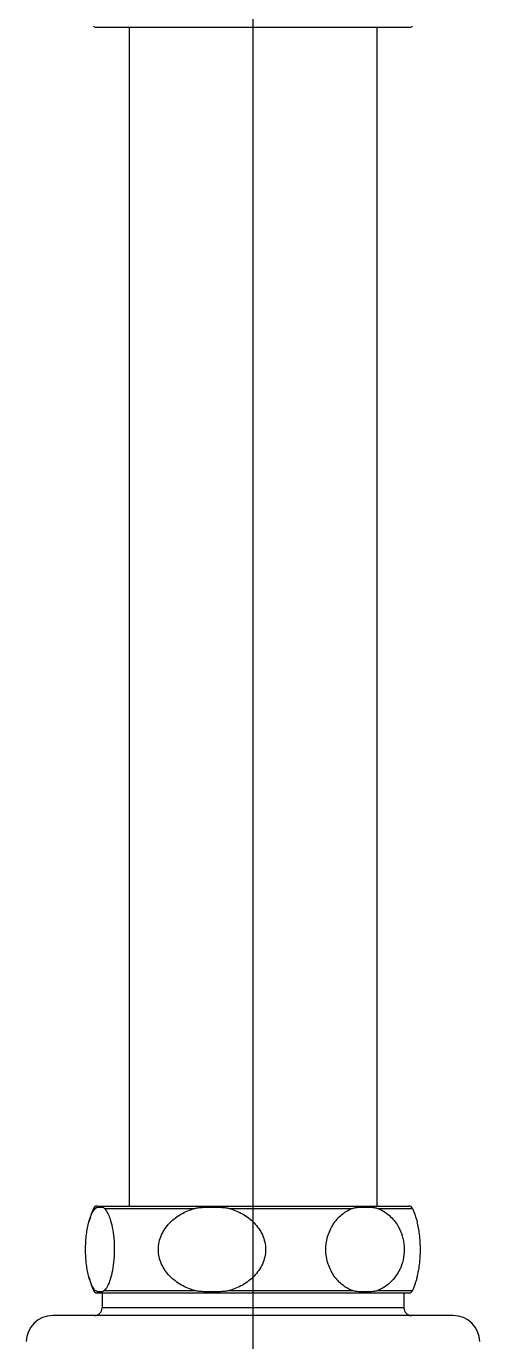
# Model space of a CAD drawing. Header units: millimetres. Extents: x 0 to 3800, y -67 to 2530.
# Drawn here: x 3378.1 to 3438.2, y 713.4 to 887.5 of the extents above; entities that cross this region are included whole.
import ezdxf
from ezdxf.lldxf.tags import DXFTag

# ---------------------------------------------------------------- set-up
doc = ezdxf.new("R2010")
doc.units = ezdxf.units.MM
doc.layers.add('내부선 및 부속', color=4, linetype='Continuous')
doc.layers.add('중심선', color=1, linetype='DASHED')
tags = doc.linetypes.add('DASHED', pattern=[25.72, 12.86, -12.86]).pattern_tags.tags
tags[6:7] = [DXFTag(74, 4), DXFTag(75, 0), DXFTag(340, '0'), DXFTag(46, 0.0), DXFTag(50, 0.0), DXFTag(44, 0.0), DXFTag(45, 0.0)]
tags[4:5] = [DXFTag(74, 4), DXFTag(75, 0), DXFTag(340, '0'), DXFTag(46, 0.0), DXFTag(50, 0.0), DXFTag(44, 0.0), DXFTag(45, 0.0)]

msp = doc.modelspace()

# ---------------------------------------------------------------- linework, layer by layer
at = {"layer": '내부선 및 부속', "linetype": 'Continuous'}
for p, q in [((3387.23, 887.41), (3429.02, 887.41)), ((3391.7, 887.41), (3391.7, 731.33)), ((3424.55, 887.41), (3424.55, 731.33))]:
    msp.add_line(p, q, dxfattribs=at)
at = {"layer": '내부선 및 부속'}
for p, q in [((3387, 731.02), (3387.23, 731.02)), ((3387.46, 731.33), (3428.79, 731.33)), ((3388.45, 731.02), (3400.42, 731.02)), ((3404.96, 731.02), (3421.31, 731.02)), ((3424.64, 731.02), (3429.26, 731.02)), ((3387, 720.14), (3387.23, 720.14)), ((3387.46, 719.83), (3428.79, 719.83)), ((3388.13, 719.83), (3388.13, 717.83)), ((3388.45, 720.14), (3400.42, 720.14)), ((3404.96, 720.14), (3421.31, 720.14)), ((3424.64, 720.14), (3429.26, 720.14)), ((3428.13, 719.83), (3428.13, 717.83)), ((3428.13, 717.83), (3388.13, 717.83)), ((3434.67, 716.83), (3381.58, 716.83))]:
    msp.add_line(p, q, dxfattribs=at)
at = {"layer": '내부선 및 부속', "linetype": 'Continuous'}
for centre, start, end in [((3387.23, 887.72), 219.0021, 270), ((3429.03, 887.72), 270, 320.9979)]:
    msp.add_arc(centre, 0.308, start, end, dxfattribs=at)
at = {"layer": '내부선 및 부속'}
for centre, radius, start, end in [((3387.46, 730.83), 0.5, 90, 157.6398), ((3428.79, 730.83), 0.5, 22.3602, 90), ((3387.46, 720.33), 0.5, 202.3602, 270), ((3428.79, 720.33), 0.5, 270, 337.6398), ((3387.13, 717.83), 1, 270, 0), ((3429.13, 717.83), 1, 180, 270), ((3381.58, 713.33), 3.5, 90, 179.3055), ((3434.67, 713.33), 3.5, 0.6945, 90)]:
    msp.add_arc(centre, radius, start, end, dxfattribs=at)
for points, knots in [([(3387, 731.02), (3386.93, 730.87), (3386.71, 730.29), (3386.51, 729.69), (3386.39, 729.25)], [0, 0, 0, 0, 0.254027, 1, 1, 1, 1]), ([(3386.39, 729.25), (3386.48, 729.58), (3386.64, 730.05), (3386.91, 730.59), (3387.06, 730.81), (3387.14, 730.9)], [0, 0, 0, 0, 0.573123, 0.803858, 1, 1, 1, 1]), ([(3387.14, 730.9), (3387.14, 730.91), (3387.18, 730.95), (3387.21, 730.99), (3387.23, 731.02)], [0, 0, 0, 0, 0.25775, 1, 1, 1, 1]), ([(3387.23, 731.02), (3387.31, 731.1), (3387.53, 731.18), (3387.84, 731.21), (3388.16, 731.18), (3388.37, 731.1), (3388.45, 731.02)], [0, 0, 0, 0, 0.262199, 0.5, 0.737801, 1, 1, 1, 1]), ([(3388.45, 731.02), (3388.58, 730.88), (3388.82, 730.52), (3389, 730.13), (3389.08, 729.9)], [0, 0, 0, 0, 0.435949, 1, 1, 1, 1]), ([(3389.08, 729.9), (3389.22, 729.55), (3389.45, 728.74), (3389.67, 727.39), (3389.77, 725.86), (3389.72, 724.29), (3389.54, 722.86), (3389.26, 721.68), (3388.95, 720.88), (3388.67, 720.4), (3388.52, 720.21), (3388.45, 720.14)], [0, 0, 0, 0, 0.111596, 0.24947, 0.407177, 0.56844, 0.7146, 0.835755, 0.930172, 0.967952, 1, 1, 1, 1]), ([(3400.42, 720.14), (3399.8, 720.31), (3398.6, 720.8), (3397.3, 721.78), (3396.47, 722.79), (3395.98, 723.64), (3395.66, 724.58), (3395.55, 725.58), (3395.66, 726.57), (3395.98, 727.51), (3396.47, 728.37), (3397.3, 729.37), (3398.6, 730.35), (3399.8, 730.84), (3400.42, 731.02)], [0, 0, 0, 0, 0.123247, 0.247361, 0.310061, 0.373108, 0.436462, 0.5, 0.563539, 0.626894, 0.689943, 0.752643, 0.876759, 1, 1, 1, 1]), ([(3400.42, 731.02), (3400.51, 731.04), (3400.7, 731.08), (3401.08, 731.13), (3401.55, 731.17), (3402.12, 731.2), (3402.69, 731.2), (3403.26, 731.2), (3403.83, 731.17), (3404.31, 731.13), (3404.68, 731.08), (3404.87, 731.04), (3404.96, 731.02)], [0, 0, 0, 0, 0.062559, 0.12508, 0.250065, 0.375035, 0.5, 0.624966, 0.749935, 0.87492, 0.937441, 1, 1, 1, 1]), ([(3404.96, 731.02), (3405.58, 730.84), (3406.78, 730.35), (3408.08, 729.37), (3408.91, 728.37), (3409.4, 727.51), (3409.72, 726.57), (3409.83, 725.58), (3409.72, 724.58), (3409.4, 723.64), (3408.91, 722.79), (3408.08, 721.78), (3406.78, 720.8), (3405.58, 720.31), (3404.96, 720.14)], [0, 0, 0, 0, 0.123276, 0.247388, 0.310077, 0.37311, 0.436457, 0.499999, 0.563544, 0.626897, 0.689931, 0.752615, 0.876724, 1, 1, 1, 1]), ([(3421.31, 720.14), (3420.85, 720.31), (3420.17, 720.7), (3419.4, 721.4), (3418.67, 722.28), (3417.98, 723.67), (3417.67, 725.58), (3417.98, 727.48), (3418.67, 728.87), (3419.4, 729.75), (3420.17, 730.45), (3420.85, 730.84), (3421.31, 731.02)], [0, 0, 0, 0, 0.108635, 0.166542, 0.227368, 0.358414, 0.500001, 0.641587, 0.772633, 0.833459, 0.891366, 1, 1, 1, 1]), ([(3421.31, 731.02), (3421.38, 731.04), (3421.52, 731.08), (3421.79, 731.13), (3422.14, 731.17), (3422.56, 731.2), (3422.98, 731.2), (3423.39, 731.2), (3423.81, 731.17), (3424.16, 731.13), (3424.43, 731.08), (3424.57, 731.04), (3424.64, 731.02)], [0, 0, 0, 0, 0.063494, 0.12628, 0.251103, 0.3756, 0.5, 0.6244, 0.748896, 0.87372, 0.936506, 1, 1, 1, 1]), ([(3424.64, 731.02), (3425.14, 730.82), (3426.13, 730.24), (3426.89, 729.38), (3427.21, 728.88)], [0, 0, 0, 0, 0.476353, 1, 1, 1, 1]), ([(3429.26, 731.02), (3429.32, 730.87), (3429.55, 730.29), (3429.74, 729.69), (3429.87, 729.25)], [0, 0, 0, 0, 0.254027, 1, 1, 1, 1]), ([(3386.39, 721.91), (3386.23, 722.45), (3386.01, 723.67), (3385.9, 725.58), (3386.01, 727.48), (3386.23, 728.7), (3386.39, 729.25)], [0, 0, 0, 0, 0.22782, 0.499997, 0.77219, 1, 1, 1, 1]), ([(3427.21, 728.88), (3427.45, 728.51), (3427.86, 727.69), (3428.18, 726.33), (3428.19, 724.89), (3427.88, 723.53), (3427.3, 722.33), (3426.53, 721.35), (3425.64, 720.61), (3424.97, 720.26), (3424.64, 720.14)], [0, 0, 0, 0, 0.127441, 0.263144, 0.402472, 0.538495, 0.666392, 0.78507, 0.895641, 1, 1, 1, 1]), ([(3429.87, 721.91), (3430.02, 722.45), (3430.24, 723.67), (3430.35, 725.58), (3430.24, 727.48), (3430.02, 728.7), (3429.87, 729.25)], [0, 0, 0, 0, 0.22782, 0.499997, 0.77219, 1, 1, 1, 1]), ([(3386.39, 721.91), (3386.43, 721.76), (3386.6, 721.16), (3386.82, 720.57), (3387, 720.14)], [0, 0, 0, 0, 0.246308, 1, 1, 1, 1]), ([(3387.14, 720.25), (3387.06, 720.34), (3386.91, 720.56), (3386.64, 721.1), (3386.48, 721.57), (3386.39, 721.91)], [0, 0, 0, 0, 0.196146, 0.426878, 1, 1, 1, 1]), ([(3429.87, 721.91), (3429.83, 721.76), (3429.65, 721.16), (3429.44, 720.57), (3429.26, 720.14)], [0, 0, 0, 0, 0.246308, 1, 1, 1, 1]), ([(3387.23, 720.14), (3387.23, 720.14), (3387.19, 720.18), (3387.16, 720.22), (3387.14, 720.25)], [0, 0, 0, 0, 0.242386, 1, 1, 1, 1]), ([(3388.45, 720.14), (3388.37, 720.05), (3388.16, 719.97), (3387.84, 719.94), (3387.53, 719.97), (3387.31, 720.05), (3387.23, 720.14)], [0, 0, 0, 0, 0.262199, 0.5, 0.737801, 1, 1, 1, 1]), ([(3404.96, 720.14), (3404.87, 720.11), (3404.68, 720.07), (3404.31, 720.02), (3403.83, 719.98), (3403.26, 719.96), (3402.69, 719.95), (3402.12, 719.96), (3401.55, 719.98), (3401.08, 720.02), (3400.7, 720.07), (3400.51, 720.11), (3400.42, 720.14)], [0, 0, 0, 0, 0.062559, 0.12508, 0.250065, 0.375035, 0.5, 0.624965, 0.749935, 0.87492, 0.937442, 1, 1, 1, 1]), ([(3424.64, 720.14), (3424.57, 720.11), (3424.43, 720.07), (3424.16, 720.02), (3423.81, 719.98), (3423.39, 719.96), (3422.98, 719.95), (3422.56, 719.96), (3422.14, 719.98), (3421.79, 720.02), (3421.52, 720.07), (3421.38, 720.11), (3421.31, 720.14)], [0, 0, 0, 0, 0.063494, 0.12628, 0.251104, 0.3756, 0.5, 0.6244, 0.748897, 0.87372, 0.936506, 1, 1, 1, 1])]:
    msp.add_open_spline(points, degree=3, knots=knots, dxfattribs=at)
at = {"layer": '중심선', "linetype": 'ByBlock'}
msp.add_line((3408.13, 238.93), (3408.13, 1115.02), dxfattribs=at)

doc.saveas('drawing.dxf')
